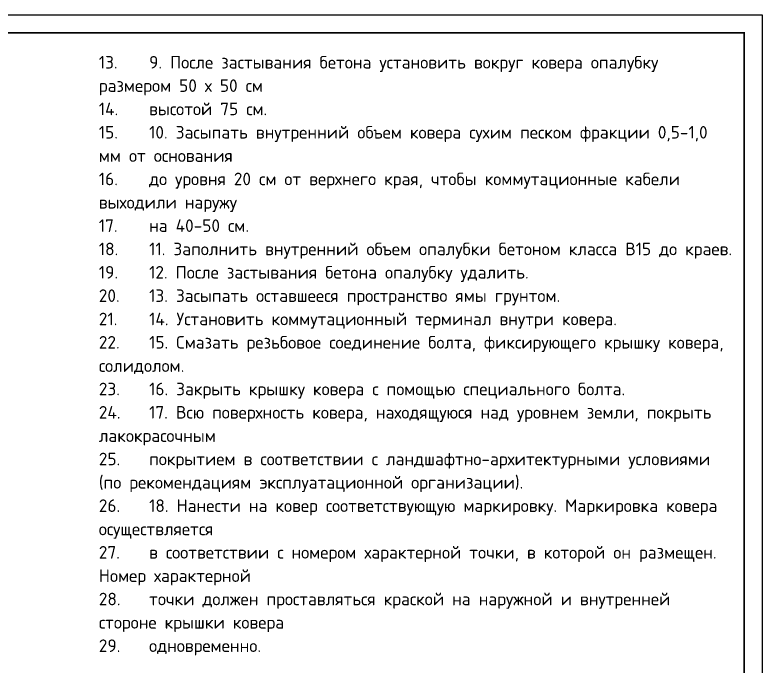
# Model space of a CAD drawing. Header units: millimetres. Extents: x 2079 to 5812, y 229 to 1012.
# Drawn here: x 3679.7 to 3887.8, y 691.2 to 872.6 of the extents above; entities that cross this region are included whole.
import ezdxf
from ezdxf.enums import TextEntityAlignment as Align

# ---------------------------------------------------------------- set-up
doc = ezdxf.new("R2010")
doc.units = ezdxf.units.MM
doc.styles.add('-ISOCPEUR-', font='isocpeur.ttf')
doc.styles.get("Standard").update_dxf_attribs({"font": 'GOST Common.ttf'})

# ---------------------------------------------------------------- blocks, each defined once
blk = doc.blocks.new('*U129')
blk.add_lwpolyline([(0, 0), (420, 0), (420, -297), (0, -297)], close=True)
at = {"const_width": 0.5}
blk.add_lwpolyline([(20, -5), (415, -5), (415, -292), (20, -292)], close=True, dxfattribs=at)
blk.add_attdef('РАЗРАБОТАЛ', text='', height=2.5).set_placement((250.5, -264.22), align=Align.MIDDLE_LEFT)
at = {"flags": 8}
for tag, height, p in [('ДАТА', 2.5, (290.07, -264.4)), ('ЛИСТ', 3, (386.39, -271.92)), ('ЛИСТОВ', 3, (403.89, -271.92)), ('ФОРМАТ', 3, (380.97, -294.75))]:
    blk.add_attdef(tag, text='', height=height, dxfattribs=at).set_placement(p, align=Align.MIDDLE_CENTER)
blk.add_attdef('ПРОВЕРИЛ', (250.75, -270.73), '', height=2.5)
for tag, p in [('ТЕПЛОВЫЕ_СЕТИ_001', (316.44, -271)), ('ИМЯ_ЧЕРТЕЖА_001', (318.09, -285.55))]:
    blk.add_attdef(tag, p, '', height=3, dxfattribs=at)

msp = doc.modelspace()

# ---------------------------------------------------------------- block references
msp.add_blockref('*U129', (3467.772, 872.606))

# ---------------------------------------------------------------- texts
at = {"insert": (3703.028, 861.169), "char_height": 3.5, "width": 175.97762, "attachment_point": 1, "line_spacing_factor": 1.114286, "style": '-ISOCPEUR-'}
msp.add_mtext('13.^I9. После застывания бетона установить вокруг ковера опалубку размером 50 х 50 см\\P14.^Iвысотой 75 см.\\P15.^I10. Засыпать внутренний объем ковера сухим песком фракции 0,5-1,0 мм от основания\\P16.^Iдо уровня 20 см от верхнего края, чтобы коммутационные кабели выходили наружу\\P17.^Iна 40-50 см.\\P18.^I11. Заполнить внутренний объем опалубки бетоном класса В15 до краев.\\P19.^I12. После застывания бетона опалубку удалить.\\P20.^I13. Засыпать оставшееся пространство ямы грунтом.\\P21.^I14. Установить коммутационный терминал внутри ковера.\\P22.^I15. Смазать резьбовое соединение болта, фиксирующего крышку ковера, солидолом.\\P23.^I16. Закрыть крышку ковера с помощью специального болта.\\P24.^I17. Всю поверхность ковера, находящуюся над уровнем земли, покрыть лакокрасочным\\P25.^Iпокрытием в соответствии с ландшафтно-архитектурными условиями (по рекомендациям эксплуатационной организации).\\P26.^I18. Нанести на ковер соответствующую маркировку. Маркировка ковера осуществляется\\P27.^Iв соответствии с номером характерной точки, в которой он размещен. Номер характерной\\P28.^Iточки должен проставляться краской на наружной и внутренней стороне крышки ковера\\P29.^Iодновременно.\\P', dxfattribs=at)

doc.saveas('drawing.dxf')
